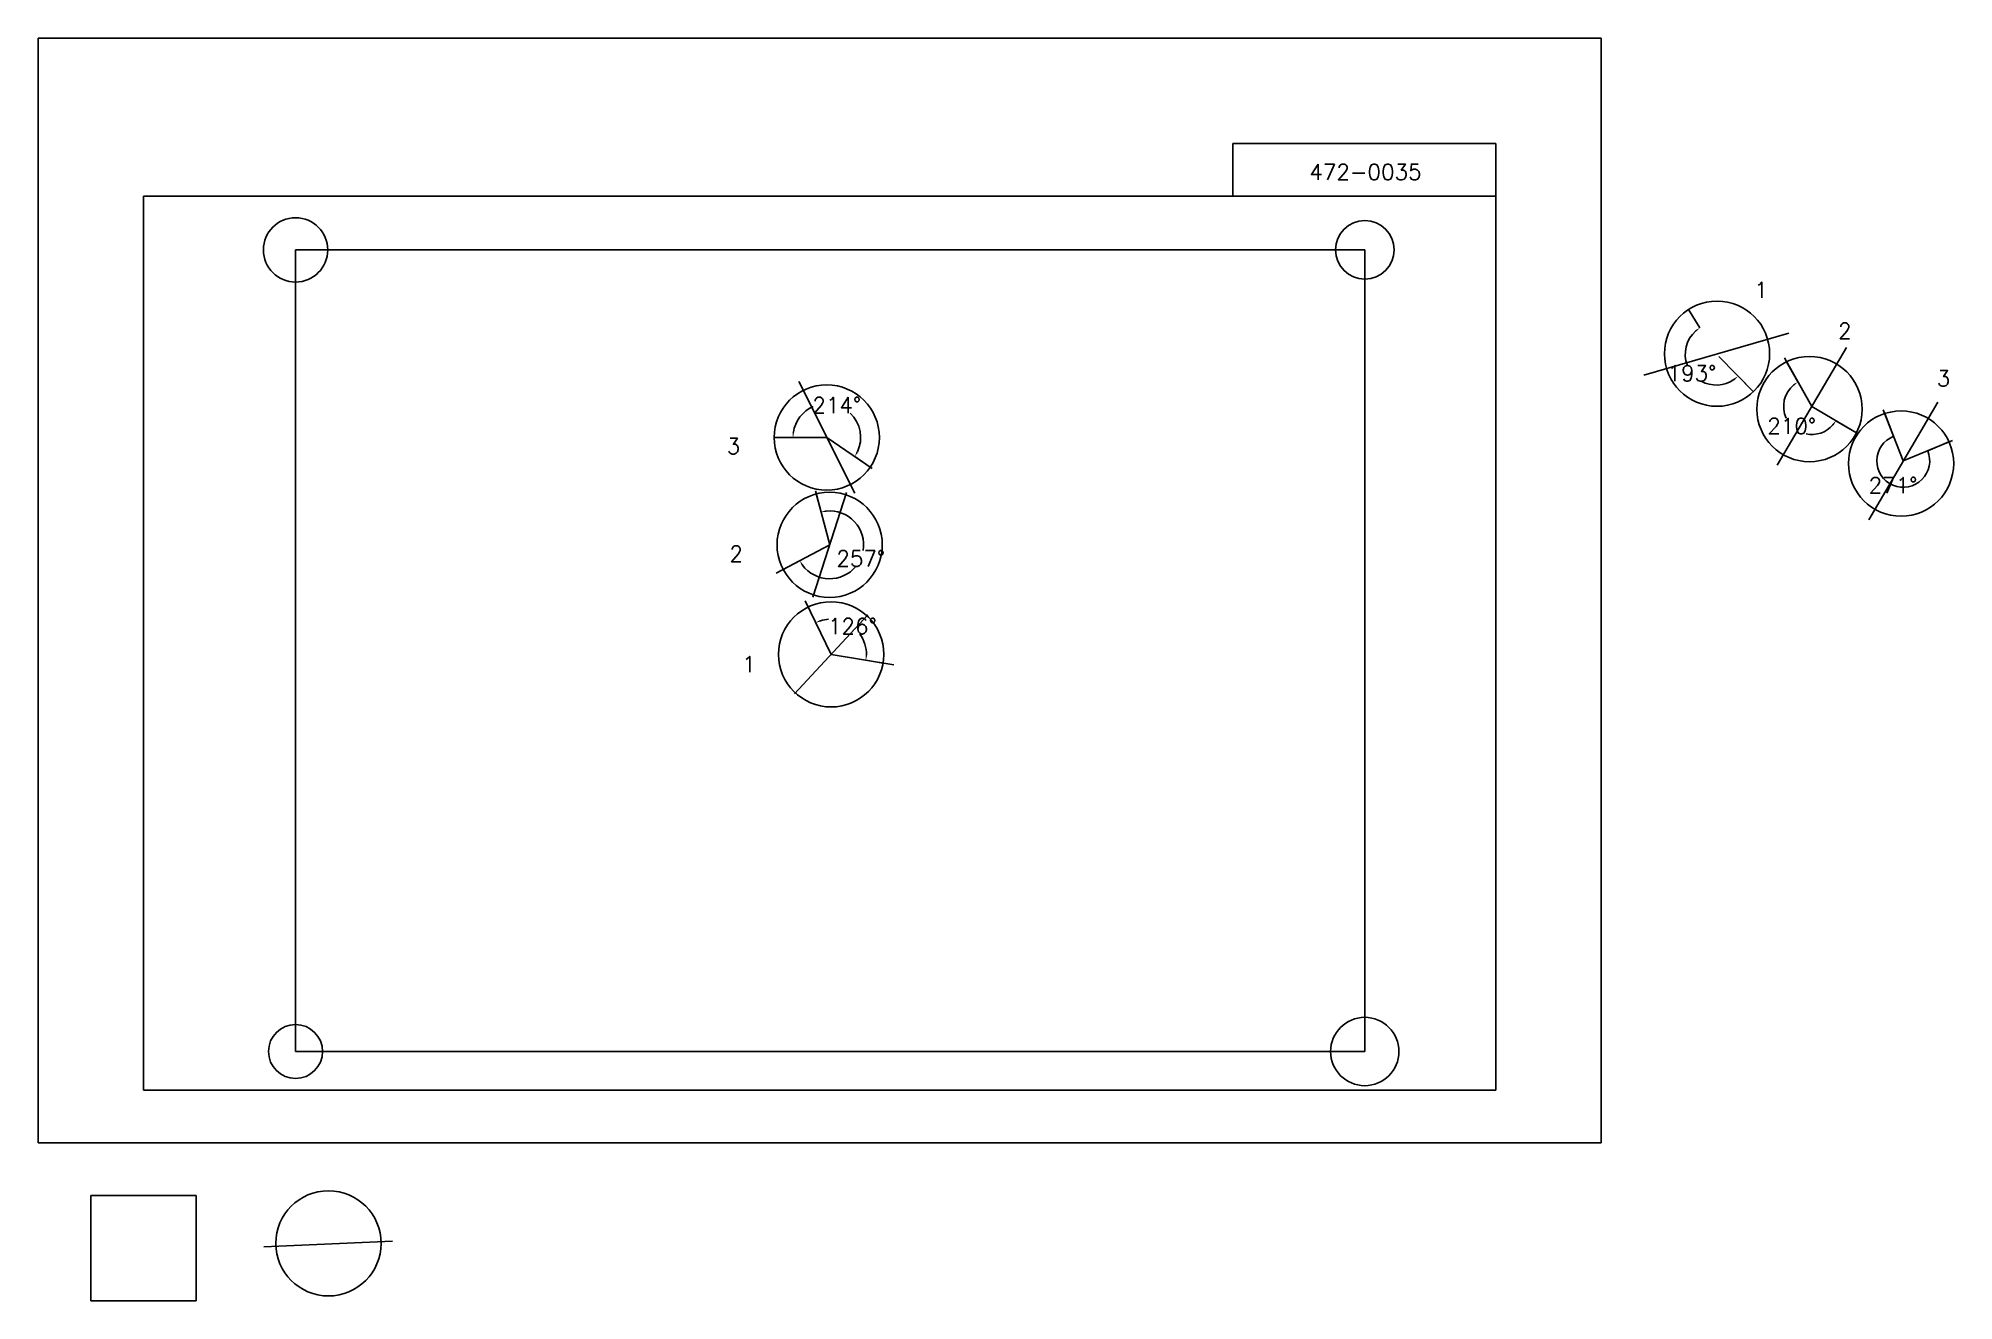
# Model space of a CAD drawing. Extents: x 0 to 1819984, y -150000 to 1050000.
import ezdxf

# ---------------------------------------------------------------- set-up
doc = ezdxf.new("R2010")
doc.units = 0
doc.header["$MEASUREMENT"] = 0
doc.layers.get('0').update_dxf_attribs({"linetype": 'CONTINUOUS'})
doc.layers.get('Defpoints').update_dxf_attribs({"linetype": 'CONTINUOUS'})
for name, color, linetype in [('_0-0_', 7, 'CONTINUOUS'), ('_0-1_V-nasSTD', 7, 'CONTINUOUS'), ('_0-2_番号', 7, 'CONTINUOUS'), ('ADD_LINE', 7, 'CONTINUOUS'), ('文字', 7, 'CONTINUOUS')]:
    doc.layers.add(name, color=color, linetype=linetype)
doc.layers.add('位置合わせ用', color=7, linetype='CONTINUOUS', plot=False)
doc.styles.get("Standard").update_dxf_attribs({"font": 'txt', "height": 15000, "bigfont": 'bigfont.shx'})
doc.dimstyles.get("Standard").update_dxf_attribs({"dimtxt": 0.18, "dimasz": 0.18, "dimexe": 0.18, "dimexo": 0.0625, "dimgap": 0.09, "dimtad": 0, "dimtih": 1, "dimtoh": 1, "dimdec": 4, "dimzin": 0, "dimdsep": 46, "dimtxsty": 'Standard', "dimcen": 0.09, "dimadec": 0, "dimazin": 0, "dimtfac": 1, "dimtdec": 4, "dimtofl": 0, "dimtmove": 0, "dimatfit": 3, "dimfxl": 1, "dimtolj": 1, "dimtzin": 0, "dimarcsym": 0})
picture_1 = doc.add_image_def('image1.jpg', size_in_pixel=(800, 600))

# ---------------------------------------------------------------- blocks, each defined once
blk = doc.blocks.new('-000-CCURVE_ORG002')
at = {"layer": '_0-0_', "color": 5, "linetype": 'Continuous'}
for p, q in [((30, -10), (10, -10)), ((10, -10), (10, -30)), ((30, -30), (30, -10)), ((10, -30), (30, -30))]:
    blk.add_line(p, q, dxfattribs=at)
blk = doc.blocks.new('-008-$$ATRU$$11$$背景色$$色$$0_0_0')
at = {"layer": '_0-2_番号'}
blk.add_blockref('-000-CCURVE_ORG002', (0, 0), dxfattribs=at)
blk = doc.blocks.new('*D27')
at = {"color": 0, "linetype": 'Continuous', "lineweight": -2}
for p, q in [((1568104, 792245), (1578880, 774840)), ((1629640, 714000), (1615070, 728792))]:
    blk.add_line(p, q, dxfattribs=at)
for start, end in [(131.496881, 201.309321), (240.743794, 304.832348)]:
    blk.add_arc((1594392, 749786), 29468, start, end, dxfattribs=at)
at = {"color": 0}
for points in [[(1575365, 771189), (1574370, 772526), (1578880, 774841)], [(1611756, 724957), (1610691, 726240), (1615070, 728792)]]:
    blk.add_solid(points, dxfattribs=at)
at = {"layer": 'Defpoints', "color": 0}
for p in [(1568104, 792245), (1565088, 746690), (1594392, 749786), (1629640, 714000)]:
    blk.add_point(p, dxfattribs=at)
at = {"color": 0, "linetype": 'Continuous', "insert": (1571223, 731578), "char_height": 15000, "attachment_point": 5}
blk.add_mtext('\\A1;193%%d', dxfattribs=at)
blk = doc.blocks.new('*D28')
at = {"color": 0, "linetype": 'Continuous', "lineweight": -2}
for p, q in [((1661270, 742552), (1672046, 723311)), ((1727583, 674939), (1708054, 686470))]:
    blk.add_line(p, q, dxfattribs=at)
for start, end in [(130.005432, 204.698825), (258.553097, 318.68482)]:
    blk.add_arc((1685082, 700035), 26678, start, end, dxfattribs=at)
at = {"color": 0}
for points in [[(1668405, 719784), (1667458, 721156), (1672046, 723311)], [(1705795, 681933), (1704445, 682911), (1708054, 686470)]]:
    blk.add_solid(points, dxfattribs=at)
at = {"layer": 'Defpoints', "color": 0}
for p in [(1661270, 742552), (1658755, 695717), (1685082, 700035), (1727583, 674939)]:
    blk.add_point(p, dxfattribs=at)
at = {"color": 0, "linetype": 'Continuous', "insert": (1666003, 681387), "char_height": 15000, "attachment_point": 5}
blk.add_mtext('\\A1;210%%d', dxfattribs=at)
blk = doc.blocks.new('*D31')
at = {"layer": 'ADD_LINE', "color": 0, "linetype": 'Continuous', "lineweight": -2}
for p, q in [((1754468, 693292), (1762933, 671691)), ((1815520, 666412), (1795295, 657972))]:
    blk.add_line(p, q, dxfattribs=at)
blk.add_arc((1772102, 648293), 25131, 111.399612, 22.651687, dxfattribs=at)
at = {"layer": 'ADD_LINE', "color": 0}
for points in [[(1762933, 671691), (1762933, 671692), (1762933, 671692)], [(1795295, 657972), (1795295, 657972), (1795295, 657972)]]:
    blk.add_solid(points, dxfattribs=at)
at = {"layer": 'Defpoints', "color": 0}
for p in [(1754468, 693293), (1815520, 666412), (1772102, 648293), (1781612, 625030)]:
    blk.add_point(p, dxfattribs=at)
at = {"layer": 'ADD_LINE', "color": 0, "linetype": 'Continuous', "insert": (1762293, 625154), "char_height": 15000, "attachment_point": 5}
blk.add_mtext('\\A1;271%%d', dxfattribs=at)
blk = doc.blocks.new('*D396')
at = {"color": 0, "linetype": 'Continuous', "lineweight": -2}
for p, q in [((739230, 616863), (743747, 599695)), ((707738, 545163), (723437, 553452))]:
    blk.add_line(p, q, dxfattribs=at)
for start, end in [(350.237891, 95.849872), (216.726724, 320.60139)]:
    blk.add_arc((751954, 568509), 32248, start, end, dxfattribs=at)
at = {"color": 0}
for points in [[(748518, 601409), (748816, 599769), (743747, 599695)], [(726812, 549670), (725402, 548780), (723437, 553452)]]:
    blk.add_solid(points, dxfattribs=at)
at = {"layer": 'Defpoints', "color": 0}
for p in [(739230, 616863), (751954, 568509), (707738, 545163), (764797, 538929)]:
    blk.add_point(p, dxfattribs=at)
at = {"color": 0, "linetype": 'Continuous', "insert": (781479, 555541), "char_height": 15000, "attachment_point": 5}
blk.add_mtext('\\A1;257%%d', dxfattribs=at)
blk = doc.blocks.new('*D397')
at = {"color": 0, "linetype": 'Continuous', "lineweight": -2}
for p, q in [((731540, 509407), (738725, 494569)), ((802622, 456013), (786370, 458780))]:
    blk.add_line(p, q, dxfattribs=at)
for start, end in [(94.058614, 107.282861), (358.892115, 35.152952)]:
    blk.add_arc((753332, 464406), 33514, start, end, dxfattribs=at)
at = {"color": 0}
for points in [[(743069, 497181), (743682, 495631), (738725, 494569)], [(786010, 463836), (787669, 463680), (786370, 458780)]]:
    blk.add_solid(points, dxfattribs=at)
at = {"layer": 'Defpoints', "color": 0}
for p in [(731540, 509407), (762567, 496622), (753332, 464406), (802622, 456013)]:
    blk.add_point(p, dxfattribs=at)
at = {"color": 0, "linetype": 'Continuous', "insert": (773460, 491202), "char_height": 15000, "attachment_point": 5}
blk.add_mtext('\\A1;126%%d', dxfattribs=at)
blk = doc.blocks.new('*D398')
at = {"color": 0, "linetype": 'Continuous', "lineweight": -2}
for p, q in [((699196, 670544), (717034, 670544)), ((790511, 642384), (775771, 652430))]:
    blk.add_line(p, q, dxfattribs=at)
for start, end in [(113.884666, 171.083613), (334.638387, 46.252561)]:
    blk.add_arc((749196, 670544), 32162, start, end, dxfattribs=at)
at = {"color": 0}
for points in [[(716591, 675594), (718253, 675464), (717034, 670544)], [(777535, 657182), (778981, 656354), (775771, 652430)]]:
    blk.add_solid(points, dxfattribs=at)
at = {"layer": 'Defpoints', "color": 0}
for p in [(738951, 701031), (699196, 670544), (749196, 670544), (790511, 642384)]:
    blk.add_point(p, dxfattribs=at)
at = {"color": 0, "linetype": 'Continuous', "insert": (758673, 701278), "char_height": 15000, "attachment_point": 5}
blk.add_mtext('\\A1;214%%d', dxfattribs=at)

msp = doc.modelspace()

# ---------------------------------------------------------------- linework, layer by layer
at = {"layer": '_0-1_V-nasSTD', "color": 7, "linetype": 'Continuous'}
for p, q in [((1485000, 1050000), (0, 1050000)), ((0, 1050000), (0, 0)), ((1485000, 1050000), (0, 1050000)), ((0, 1050000), (0, 0)), ((1485000, 0), (1485000, 1050000)), ((1485000, 0), (1485000, 1050000)), ((1135000, 950000), (1135000, 900000)), ((1135000, 950000), (1385000, 950000)), ((1385000, 950000), (1385000, 900000)), ((1385000, 900000), (100000, 900000)), ((100000, 900000), (100000, 50000)), ((1385000, 50000), (1385000, 900000)), ((100000, 50000), (1385000, 50000)), ((0, 0), (1485000, 0)), ((0, 0), (1485000, 0))]:
    msp.add_line(p, q, dxfattribs=at)
at = {"layer": 'ADD_LINE', "color": 1, "linetype": 'Continuous'}
for p, q in [((1525489.26411, 729736.80972), (1663294.76411, 769835.80972)), ((1652183.75, 644122.25), (1717980.25, 755947.75)), ((722652.5, 723629.75), (775738.5, 617458.25)), ((1739204, 592380), (1805000.5, 704205.5)), ((767817.87127, 618324.73191), (736089.12873, 518693.26809)), ((788101.25, 501822.5), (718562.75, 426989.5)), ((214262.32302, -98799.56876), (336470.78129, -93322.43898))]:
    msp.add_line(p, q, dxfattribs=at)
at = {"layer": 'ADD_LINE', "color": 5, "linetype": 'Continuous'}
for p, q in [((1596753.25, 747633.75), (1629814.8632, 713821.27417)), ((1685082, 700035), (1659184.32722, 746275.9796)), ((1685082, 700035), (1729204.75, 673981.25)), ((1772102.25, 648292.75), (1753088.25, 696812.75)), ((749195.5, 670544), (699195.5, 670544)), ((749195.5, 670544), (792357, 641125.5)), ((1772102.25, 648292.75), (1818728.75, 667751.25)), ((751953.5, 568509), (738443.60137, 619850.57442)), ((751953.5, 568509), (701045.5, 541629.5)), ((753332, 464406), (728776.5, 515113.5)), ((753332, 464406), (812758.5, 454286.5))]:
    msp.add_line(p, q, dxfattribs=at)
at = {"layer": 'ADD_LINE', "color": 5, "linetype": 'ByBlock'}
for centre in [(1595122.531, 750173.16957), (1682964.15392, 697503.40947), (749195.5, 670544), (1769984.40392, 645761.15947), (751953.5, 568509), (753332, 464406), (275704.61091, -95468.83904)]:
    msp.add_circle(centre, 50000, dxfattribs=at)
at = {"layer": '位置合わせ用', "color": 5, "linetype": 'Continuous'}
for centre, radius in [((244424.4, 848880.595), 30579.2687), ((1260424.4, 848880.595), 27848.33235), ((244424.4, 86880.595), 25672.78835), ((1260424.4, 86880.595), 32483.49996)]:
    msp.add_circle(centre, radius, dxfattribs=at)

# ---------------------------------------------------------------- block references
at = {"layer": '_0-0_', "xscale": 5000, "yscale": 5000, "zscale": 5000}
msp.add_blockref('-008-$$ATRU$$11$$背景色$$色$$0_0_0', (0, 0), dxfattribs=at)

# ---------------------------------------------------------------- texts
at = {"layer": '文字', "linetype": 'Continuous'}
msp.add_text('472-0035', height=15000, dxfattribs=at).set_placement((1207698.06436, 915464.91089))
at = {"layer": '文字', "color": 5, "linetype": 'Continuous'}
for s, p in [('1', (1630487.25, 803200.25)), ('2', (1710202.25, 764419.75)), ('3', (1803921.25, 719176.25)), ('3', (654054.5, 654819.5)), ('2', (656747.5, 552483)), ('1', (668866.5, 447453))]:
    msp.add_text(s, height=15000, dxfattribs=at).set_placement(p)

# ---------------------------------------------------------------- dimensions: what is measured, and where the dimension line sits
at = {"color": 5, "linetype": 'Continuous'}
for base, center, p1, p2, override, picture, middle in [((1565087.53393, 746690.32692), (1594392.01411, 749786.30972), (1568104.28301, 792244.70716), (1629640.37756, 713999.72255), {"dimasz": 5000, "dimtmove": 2}, '*D27', (1571223.47133, 731577.62241)), ((1658755.37189, 695717.29916), (1685082, 700035), (1661270.03834, 742551.88724), (1727582.99975, 674938.86655), {"dimasz": 5000, "dimtmove": 2}, '*D28', (1666003.1859, 681387.40657)), ((738950.987, 701030.71104), (749195.5, 670544), (699195.5, 670544), (790511.23091, 642383.56003), {"dimtxt": 5000, "dimasz": 5000, "dimtmove": 2}, '*D398', (758673.32549, 701277.70171)), ((764796.9066, 538929.17971), (751953.5, 568509), (739229.75285, 616862.96838), (707738.34623, 545163.3328), {"dimtxt": 5000, "dimasz": 5000, "dimtmove": 2}, '*D396', (781478.9315, 555541.04889)), ((762566.99241, 496622.09398), (753332, 464406), (731539.851, 509407.13601), (802622.46138, 456012.52531), {"dimtxt": 5000, "dimasz": 5000, "dimtmove": 2}, '*D397', (773460.09896, 491201.92186))]:
    dim = msp.add_angular_dim_3p(base=base, center=center, p1=p1, p2=p2, dimstyle='Standard', override=override, dxfattribs=at)
    dim.commit()
    dim.dimension.update_dxf_attribs({"geometry": picture, "text_midpoint": middle})
at = {"layer": 'ADD_LINE', "color": 5, "linetype": 'Continuous'}
dim = msp.add_angular_dim_3p(base=(1781611.89489, 625030.08669), center=(1772102.25, 648292.75), p1=(1754467.74397, 693292.55187), p2=(1815520.42476, 666412.32907), dimstyle='Standard', override={"dimtmove": 2}, dxfattribs=at)
dim.commit()
dim.dimension.update_dxf_attribs({"geometry": '*D31', "text_midpoint": (1762292.86514, 625154.49351)})

# ---------------------------------------------------------------- pictures from other files: only their frames are drawn
image = msp.add_image(picture_1, insert=(244424.4, 86880.595), size_in_units=(1016000, 762000), dxfattribs=at)
image.dxf.flags = 7

doc.saveas('drawing.dxf')
